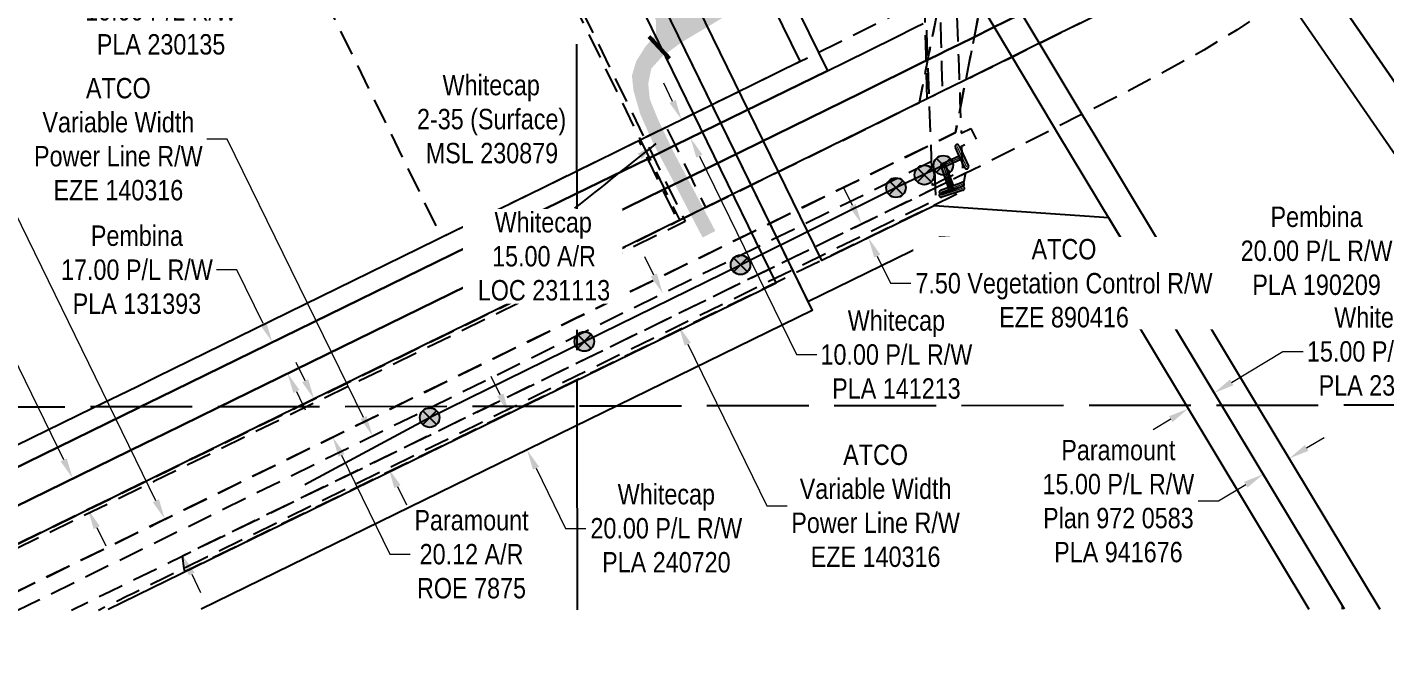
# Model space of a CAD drawing. Extents: x 502021 to 516972, y 6026865 to 6037901.
# Drawn here: x 506945 to 507611, y 6027860 to 6028166 of the extents above; entities that cross this region are included whole.
import ezdxf

# ---------------------------------------------------------------- set-up
doc = ezdxf.new("R2010")
doc.units = 0
doc.header["$LTSCALE"] = 5
doc.header["$PDSIZE"] = 0.5
for name, pattern in [('foc-ACCESSROAD', [3.75, 2.5, -1.25]), ('foc-FLOWLINE', [3.75, 2.5, -1.25]), ('foc-QUARTERLINE', [33, 25, -3, 2, -3]), ('foc-UNSURVEYED', [12.5, 10, -2.5]), ('POWERLINE5', [7.8, 2.4, -0.6, 0.6, -0.6, 0.6, -0.6, 2.4])]:
    doc.linetypes.add(name, pattern=pattern)
doc.layers.get('Defpoints').update_dxf_attribs({"color": 9})
for name, color, linetype, lineweight in [('AS-GENERAL', 48, 'Continuous', 18), ('C-AR-T', 13, 'Continuous', 9), ('C-RW-T', 13, 'Continuous', 9), ('C-WS-T', 13, 'Continuous', 9), ('F-AR-T', 190, 'Continuous', 9), ('F-EZE-T', 190, 'Continuous', 9), ('F-RW-T', 190, 'Continuous', 9)]:
    doc.layers.add(name, color=color, linetype=linetype, lineweight=lineweight)
for name, color, linetype in [('AS-POWER', 104, 'foc-POWER'), ('AS-POWER-EXISTING', 72, 'POWERLINE5'), ('AS-POWER-EXISTING-PP', 72, 'Continuous'), ('AS-ROADS', 254, 'Continuous'), ('C-AR', 13, 'foc-ACCESSROAD'), ('C-RW', 13, 'Continuous'), ('C-WS', 13, 'foc-ACCESSROAD'), ('F-AR', 190, 'foc-ACCESSROAD'), ('F-EZE', 190, 'foc-FLOWLINE'), ('F-RW', 190, 'Continuous'), ('L-SECQ', 8, 'foc-QUARTERLINE'), ('L-USEC', 7, 'foc-UNSURVEYED')]:
    doc.layers.add(name, color=color, linetype=linetype)
doc.styles.add('80CG', font='ARIALN.TTF', dxfattribs={"height": 10})
doc.styles.add('80L', font='ARIALN.TTF', dxfattribs={"height": 10})
doc.styles.add('foc-LtypeFont', font='ARIALN.TTF', dxfattribs={"height": 7.35})
doc.linetypes.add('foc-POWER', pattern='A,6,-1,["P",foc-LtypeFont,S=0.2,R=0,X=-0.625,Y=-0.75],-1.24,4', length=12.24)
doc.dimstyles.new('Compass 5 000', dxfattribs={"dimscale": 5, "dimtxt": 9, "dimasz": 2, "dimexe": 0.2, "dimexo": 0.0625, "dimgap": 0.5, "dimtad": 0, "dimtih": 1, "dimtoh": 1, "dimzin": 0, "dimdsep": 46, "dimtxsty": '80CG', "dimcen": 0.1, "dimse1": 1, "dimse2": 1, "dimclrd": 256, "dimclrt": 256, "dimaunit": 1, "dimadec": 4, "dimazin": 0, "dimtfac": 0.06, "dimtofl": 0, "dimtmove": 0, "dimatfit": 1, "dimfxl": 0.2, "dimtolj": 1, "dimtzin": 0, "dimlwd": -1, "dimarcsym": 0})

# ---------------------------------------------------------------- blocks, each defined once
blk = doc.blocks.new('*U445')
h = blk.add_hatch(color=255)
h.dxf.hatch_style = 1
edge = h.paths.add_edge_path()
edge.add_arc((-1.82, -0.84), 0.2, 114.6443, 294.6443, ccw=False)
edge.add_line((-1.91, -0.66), (-0.27, 0.1))
edge.add_line((-0.27, 0.1), (-0.1, -0.27))
edge.add_line((-0.1, -0.27), (-1.74, -1.02))
h = blk.add_hatch(color=255)
h.dxf.hatch_style = 1
edge = h.paths.add_edge_path()
edge.add_arc((0.46, -1), 0.2, -155.3557, 24.6443, ccw=False)
edge.add_line((0.28, -1.08), (-0.27, 0.1))
edge.add_line((-0.27, 0.1), (-0.64, 0.92))
edge.add_arc((-0.46, 1), 0.2, 24.6443, 204.6443, ccw=False)
edge.add_line((-0.28, 1.08), (0.64, -0.92))
at = {"color": 255, "flags": 128}
blk.add_lwpolyline([(-1.74, -1.02, -1), (-1.91, -0.66), (-0.27, 0.1), (-0.1, -0.27)], format="xyb", close=True, dxfattribs=at)
at = {"color": 72, "const_width": 0.1, "flags": 128}
for points in [[(-1.82, -0.84), (0, 0)], [(0.46, -1), (-0.46, 1)]]:
    blk.add_lwpolyline(points, dxfattribs=at)
at = {"color": 255}
blk.add_lwpolyline([(0.64, -0.92, -1), (0.28, -1.08), (-0.27, 0.1), (-0.64, 0.92, -1), (-0.28, 1.08)], format="xyb", close=True, dxfattribs=at)
blk = doc.blocks.new('*U446')
h = blk.add_hatch(color=255)
h.dxf.hatch_style = 1
edge = h.paths.add_edge_path()
edge.add_arc((-0.84, 2.25), 0.2, 20.4191, 200.4191, ccw=False)
edge.add_line((-0.65, 2.32), (0.12, 0.26))
edge.add_line((0.12, 0.26), (-0.26, 0.12))
edge.add_line((-0.26, 0.12), (-1.03, 2.18))
h = blk.add_hatch(color=255)
h.dxf.hatch_style = 1
edge = h.paths.add_edge_path()
edge.add_arc((-1.03, -0.38), 0.2, 110.4191, 290.4191, ccw=False)
edge.add_line((-1.1, -0.2), (0.12, 0.26))
edge.add_line((0.12, 0.26), (0.96, 0.57))
edge.add_arc((1.03, 0.38), 0.2, -69.5809, 110.4191, ccw=False)
edge.add_line((1.1, 0.2), (-0.96, -0.57))
at = {"color": 255, "flags": 128}
blk.add_lwpolyline([(-1.03, 2.18, -1), (-0.65, 2.32), (0.12, 0.26), (-0.26, 0.12)], format="xyb", close=True, dxfattribs=at)
at = {"color": 72, "const_width": 0.1, "flags": 128}
for points in [[(-0.84, 2.25), (0, 0)], [(-1.03, -0.38), (1.03, 0.38)]]:
    blk.add_lwpolyline(points, dxfattribs=at)
at = {"color": 255}
blk.add_lwpolyline([(-0.96, -0.57, -1), (-1.1, -0.2), (0.12, 0.26), (0.96, 0.57, -1), (1.1, 0.2)], format="xyb", close=True, dxfattribs=at)
blk = doc.blocks.new('*U447')
h = blk.add_hatch(color=255)
h.dxf.hatch_style = 1
edge = h.paths.add_edge_path()
edge.add_arc((-0.85, 2.59), 0.2, 18.0972, 198.0972, ccw=False)
edge.add_line((-0.66, 2.65), (0.13, 0.25))
edge.add_line((0.13, 0.25), (-0.25, 0.13))
edge.add_line((-0.25, 0.13), (-1.04, 2.53))
h = blk.add_hatch(color=255)
h.dxf.hatch_style = 1
edge = h.paths.add_edge_path()
edge.add_arc((-1.05, -0.34), 0.2, 108.0972, 288.0972, ccw=False)
edge.add_line((-1.11, -0.15), (0.13, 0.25))
edge.add_line((0.13, 0.25), (0.98, 0.53))
edge.add_arc((1.05, 0.34), 0.2, -71.9028, 108.0972, ccw=False)
edge.add_line((1.11, 0.15), (-0.98, -0.53))
at = {"color": 255, "flags": 128}
blk.add_lwpolyline([(-1.04, 2.53, -1), (-0.66, 2.65), (0.13, 0.25), (-0.25, 0.13)], format="xyb", close=True, dxfattribs=at)
at = {"color": 72, "const_width": 0.1, "flags": 128}
for points in [[(-0.85, 2.59), (0, 0)], [(-1.05, -0.34), (1.05, 0.34)]]:
    blk.add_lwpolyline(points, dxfattribs=at)
at = {"color": 255}
blk.add_lwpolyline([(-0.98, -0.53, -1), (-1.11, -0.15), (0.13, 0.25), (0.98, 0.53, -1), (1.11, 0.15)], format="xyb", close=True, dxfattribs=at)
blk = doc.blocks.new('*D496')
at = {"layer": 'C-RW-T', "transparency": 16777216}
for p, q in [((507535.88, 6027991.92), (507560.99, 6028007.06)), ((507560.99, 6028007.06), (507570.99, 6028007.06)), ((507506, 6027973.91), (507497.43, 6027968.74))]:
    blk.add_line(p, q, dxfattribs=at)
for points in [[(507535.02, 6027993.35), (507536.74, 6027990.49), (507527.31, 6027986.76)], [(507505.14, 6027975.33), (507506.86, 6027972.48), (507514.56, 6027979.07)]]:
    blk.add_solid(points, dxfattribs=at)
at = {"layer": 'Defpoints', "color": 0, "transparency": 16777216}
for p in [(507516.68, 6028004.39), (507503.93, 6027996.7), (507527.31, 6027986.76)]:
    blk.add_point(p, dxfattribs=at)
at = {"layer": 'C-RW-T', "transparency": 16777216, "insert": (507610.08, 6028007.06), "char_height": 10, "attachment_point": 5, "style": '80CG', "bg_fill": 3, "box_fill_scale": 1.1, "bg_fill_color": 256, "bg_fill_true_color": 13158600, "bg_fill_transparency": 0}
blk.add_mtext('\\A1;Whitecap\\P15.00 P/L R/W\\PPLA 231179', dxfattribs=at)
blk = doc.blocks.new('*D497')
at = {"layer": 'C-RW-T', "transparency": 16777216}
for p, q in [((507177, 6027985.78), (507172.61, 6027994.76)), ((507194.55, 6027949.84), (507208.95, 6027920.36)), ((507208.95, 6027920.36), (507218.95, 6027920.36))]:
    blk.add_line(p, q, dxfattribs=at)
for points in [[(507178.5, 6027986.51), (507175.5, 6027985.05), (507181.39, 6027976.79)], [(507196.05, 6027950.57), (507193.06, 6027949.11), (507190.17, 6027958.82)]]:
    blk.add_solid(points, dxfattribs=at)
at = {"layer": 'Defpoints', "color": 0, "transparency": 16777216}
for p in [(507190.17, 6027958.82), (507077.72, 6027926.17), (507086.5, 6027908.2)]:
    blk.add_point(p, dxfattribs=at)
at = {"layer": 'C-RW-T', "transparency": 16777216, "insert": (507258.49, 6027920.36), "char_height": 10, "attachment_point": 5, "style": '80CG'}
blk.add_mtext('\\A1;Whitecap\\P20.00 P/L R/W\\PPLA 240720', dxfattribs=at)
blk = doc.blocks.new('*D550')
at = {"layer": 'Defpoints', "color": 0, "transparency": 16777216}
for p in [(507144.43, 6027989.46), (507153.23, 6027971.46), (507012.4, 6027924.94)]:
    blk.add_point(p, dxfattribs=at)
at = {"layer": 'F-AR-T', "transparency": 16777216}
for p, q in [((506938.78, 6028075.61), (506928.78, 6028075.61)), ((507008.01, 6027933.93), (506938.78, 6028075.61)), ((507025.59, 6027897.96), (507029.98, 6027888.98))]:
    blk.add_line(p, q, dxfattribs=at)
for points in [[(507009.51, 6027934.66), (507006.52, 6027933.2), (507012.4, 6027924.94)], [(507027.08, 6027898.69), (507024.09, 6027897.23), (507021.2, 6027906.95)]]:
    blk.add_solid(points, dxfattribs=at)
at = {"layer": 'F-AR-T', "transparency": 16777216, "insert": (506894.47, 6028075.61), "char_height": 10, "attachment_point": 5, "style": '80CG'}
blk.add_mtext('\\A1;CRR\\P40.23 A/R\\PLOC 911108', dxfattribs=at)
blk = doc.blocks.new('*D551')
at = {"layer": 'Defpoints', "color": 0, "transparency": 16777216}
for p in [(507051.95, 6027967.29), (507094.75, 6027965.18), (507061.03, 6027948.7)]:
    blk.add_point(p, dxfattribs=at)
at = {"layer": 'F-AR-T', "transparency": 16777216}
for p, q in [((507081.27, 6027992.74), (507076.88, 6028001.73)), ((507099.14, 6027956.19), (507122.86, 6027907.64)), ((507122.86, 6027907.64), (507132.86, 6027907.64))]:
    blk.add_line(p, q, dxfattribs=at)
for points in [[(507082.77, 6027993.47), (507079.78, 6027992.01), (507085.67, 6027983.76)], [(507100.63, 6027956.92), (507097.64, 6027955.46), (507094.75, 6027965.18)]]:
    blk.add_solid(points, dxfattribs=at)
at = {"layer": 'F-AR-T', "transparency": 16777216, "insert": (507162.9, 6027907.64), "char_height": 10, "attachment_point": 5, "style": '80CG'}
blk.add_mtext('\\A1;Paramount\\P20.12 A/R\\PROE 7875', dxfattribs=at)
blk = doc.blocks.new('*D580')
at = {"layer": 'Defpoints', "color": 0, "transparency": 16777216}
for p in [(507262.45, 6028038.38), (507264.56, 6028019.62), (507270.27, 6028022.41)]:
    blk.add_point(p, dxfattribs=at)
at = {"layer": 'F-EZE-T', "transparency": 16777216}
for p, q in [((507252.34, 6028044.57), (507247.94, 6028053.55)), ((507268.96, 6028010.64), (507307.79, 6027931.39)), ((507307.79, 6027931.39), (507317.79, 6027931.39))]:
    blk.add_line(p, q, dxfattribs=at)
for points in [[(507253.84, 6028045.3), (507250.84, 6028043.83), (507256.74, 6028035.59)], [(507270.46, 6028011.37), (507267.47, 6028009.9), (507264.56, 6028019.62)]]:
    blk.add_solid(points, dxfattribs=at)
at = {"layer": 'F-EZE-T', "transparency": 16777216, "insert": (507361.17, 6027931.39), "char_height": 10, "attachment_point": 5, "style": '80CG'}
blk.add_mtext('\\A1;ATCO\\PVariable Width \\PPower Line R/W\\PEZE 140316', dxfattribs=at)
blk = doc.blocks.new('*D581')
at = {"layer": 'Defpoints', "color": 0, "transparency": 16777216}
for p in [(507148.47, 6027982.45), (507114.35, 6027965.71), (507156.27, 6027966.57)]:
    blk.add_point(p, dxfattribs=at)
at = {"layer": 'F-EZE-T', "transparency": 16777216}
for p, q in [((507042.98, 6028111.13), (507032.98, 6028111.13)), ((507109.94, 6027974.69), (507042.98, 6028111.13)), ((507126.55, 6027940.84), (507130.96, 6027931.87))]:
    blk.add_line(p, q, dxfattribs=at)
for points in [[(507111.44, 6027975.42), (507108.45, 6027973.95), (507114.35, 6027965.71)], [(507128.05, 6027941.58), (507125.06, 6027940.11), (507122.15, 6027949.82)]]:
    blk.add_solid(points, dxfattribs=at)
at = {"layer": 'F-EZE-T', "transparency": 16777216, "insert": (506989.6, 6028111.13), "char_height": 10, "attachment_point": 5, "style": '80CG'}
blk.add_mtext('\\A1;ATCO\\PVariable Width \\PPower Line R/W\\PEZE 140316', dxfattribs=at)
blk = doc.blocks.new('*D585')
at = {"layer": 'Defpoints', "color": 0, "transparency": 16777216}
for p in [(507357.59, 6028062.87), (507243.88, 6028015.75), (507247.2, 6028008.97)]:
    blk.add_point(p, dxfattribs=at)
at = {"layer": 'F-EZE-T', "transparency": 16777216}
for p, q in [((507349.88, 6028078.65), (507345.5, 6028087.63)), ((507361.97, 6028053.89), (507368.51, 6028040.51)), ((507368.51, 6028040.51), (507378.51, 6028040.51))]:
    blk.add_line(p, q, dxfattribs=at)
for points in [[(507351.38, 6028079.38), (507348.39, 6028077.91), (507354.27, 6028069.66)], [(507363.47, 6028054.62), (507360.48, 6028053.16), (507357.59, 6028062.87)]]:
    blk.add_solid(points, dxfattribs=at)
at = {"layer": 'F-EZE-T', "transparency": 16777216, "insert": (507453.61, 6028040.51), "char_height": 10, "attachment_point": 5, "style": '80CG', "bg_fill": 3, "box_fill_scale": 1.1, "bg_fill_color": 256, "bg_fill_true_color": 13158600, "bg_fill_transparency": 0}
blk.add_mtext('\\A1;ATCO\\P7.50 Vegetation Control R/W\\PEZE 890416', dxfattribs=at)
blk = doc.blocks.new('*D653')
at = {"layer": 'Defpoints', "color": 0, "transparency": 16777216}
for p in [(507657.03, 6028056), (507636.77, 6028024.48), (507656.71, 6028024.28)]:
    blk.add_point(p, dxfattribs=at)
at = {"layer": 'F-RW-T', "transparency": 16777216}
for p, q in [((507627.09, 6028056.3), (507617.09, 6028056.4)), ((507667.03, 6028055.9), (507677.03, 6028055.8))]:
    blk.add_line(p, q, dxfattribs=at)
for points in [[(507627.11, 6028057.96), (507627.07, 6028054.63), (507637.09, 6028056.2)], [(507667.05, 6028057.56), (507667.01, 6028054.23), (507657.03, 6028056)]]:
    blk.add_solid(points, dxfattribs=at)
at = {"layer": 'F-RW-T', "transparency": 16777216, "insert": (507577.55, 6028056.4), "char_height": 10, "attachment_point": 5, "style": '80CG'}
blk.add_mtext('\\A1;Pembina\\P20.00 P/L R/W\\PPLA 190209', dxfattribs=at)
blk = doc.blocks.new('*D655')
at = {"layer": 'Defpoints', "color": 0, "transparency": 16777216}
for p in [(507531.35, 6028008.96), (507518.6, 6028001.27), (507564.11, 6027954.62)]:
    blk.add_point(p, dxfattribs=at)
at = {"layer": 'F-RW-T', "transparency": 16777216}
for p, q in [((507572.68, 6027959.78), (507581.24, 6027964.94)), ((507542.79, 6027941.76), (507529.39, 6027933.68)), ((507529.39, 6027933.68), (507519.39, 6027933.68))]:
    blk.add_line(p, q, dxfattribs=at)
for points in [[(507571.82, 6027961.21), (507573.54, 6027958.35), (507564.11, 6027954.62)], [(507541.93, 6027943.19), (507543.65, 6027940.33), (507551.36, 6027946.92)]]:
    blk.add_solid(points, dxfattribs=at)
at = {"layer": 'F-RW-T', "transparency": 16777216, "insert": (507480.3, 6027933.68), "char_height": 10, "attachment_point": 5, "style": '80CG'}
blk.add_mtext('\\A1;Paramount\\P15.00 P/L R/W\\PPlan 972 0583\\PPLA 941676', dxfattribs=at)
blk = doc.blocks.new('*D656')
at = {"layer": 'Defpoints', "color": 0, "transparency": 16777216}
for p in [(507065.1, 6028011.76), (507037.7, 6027998.36), (507045.17, 6027983.08)]:
    blk.add_point(p, dxfattribs=at)
at = {"layer": 'F-RW-T', "transparency": 16777216}
for p, q in [((507047.81, 6028047.12), (507037.81, 6028047.12)), ((507060.71, 6028020.74), (507047.81, 6028047.12)), ((507076.96, 6027987.5), (507081.35, 6027978.51))]:
    blk.add_line(p, q, dxfattribs=at)
for points in [[(507062.2, 6028021.47), (507059.21, 6028020.01), (507065.1, 6028011.76)], [(507078.46, 6027988.23), (507075.46, 6027986.76), (507072.57, 6027996.48)]]:
    blk.add_solid(points, dxfattribs=at)
at = {"layer": 'F-RW-T', "transparency": 16777216, "insert": (506998.72, 6028047.12), "char_height": 10, "attachment_point": 5, "style": '80CG'}
blk.add_mtext('\\A1;Pembina\\P17.00 P/L R/W \\PPLA 131393', dxfattribs=at)
blk = doc.blocks.new('*D657')
at = {"layer": 'Defpoints', "color": 0, "transparency": 16777216}
for p in [(506992.88, 6027957.52), (506967.18, 6027944.95), (507000.33, 6027942.27)]:
    blk.add_point(p, dxfattribs=at)
at = {"layer": 'F-RW-T', "transparency": 16777216}
for p, q in [((506931.25, 6028018.43), (506921.25, 6028018.43)), ((506962.79, 6027953.94), (506931.25, 6028018.43)), ((506979.03, 6027920.72), (506983.42, 6027911.74))]:
    blk.add_line(p, q, dxfattribs=at)
for points in [[(506964.28, 6027954.67), (506961.29, 6027953.2), (506967.18, 6027944.95)], [(506980.52, 6027921.45), (506977.53, 6027919.99), (506974.63, 6027929.7)]]:
    blk.add_solid(points, dxfattribs=at)
at = {"layer": 'F-RW-T', "transparency": 16777216, "insert": (506882.17, 6028018.43), "char_height": 10, "attachment_point": 5, "style": '80CG'}
blk.add_mtext('\\A1;R360\\P17.00 P/L R/W\\PPlan 142 4061 \\PPLA 080284', dxfattribs=at)
blk = doc.blocks.new('*D678')
at = {"layer": 'Defpoints', "color": 0, "transparency": 16777216}
for p in [(507078.09, 6028183.32), (507091.2, 6028179.3), (507082.22, 6028174.9)]:
    blk.add_point(p, dxfattribs=at)
at = {"layer": 'F-RW-T', "transparency": 16777216}
for p, q in [((507096.05, 6028192.12), (507105.03, 6028196.52)), ((507069.11, 6028178.92), (507059.64, 6028174.29)), ((507059.64, 6028174.29), (507049.64, 6028174.29))]:
    blk.add_line(p, q, dxfattribs=at)
for points in [[(507095.32, 6028193.62), (507096.78, 6028190.63), (507087.07, 6028187.72)], [(507068.38, 6028180.42), (507069.84, 6028177.43), (507078.09, 6028183.32)]]:
    blk.add_solid(points, dxfattribs=at)
at = {"layer": 'F-RW-T', "transparency": 16777216, "insert": (507010.56, 6028174.29), "char_height": 10, "attachment_point": 5, "style": '80CG'}
blk.add_mtext('\\A1;Murphy\\P10.00 P/L R/W \\PPLA 230135', dxfattribs=at)
blk = doc.blocks.new('POWERPOLE')
h = blk.add_hatch(color=255)
edge = h.paths.add_edge_path()
edge.add_arc((0, 0), 0.96, 0, 360)
at = {"linetype": 'Continuous'}
for p, q in [((0.68, -0.68), (-0.68, 0.68)), ((-0.68, -0.68), (0.68, 0.68))]:
    blk.add_line(p, q, dxfattribs=at)
blk.add_circle((0, 0), 0.96, dxfattribs=at)
blk = doc.blocks.new('*D619')
at = {"layer": 'C-RW-T', "transparency": 16777216}
for p, q in [((507261.59, 6028129.69), (507257.2, 6028138.68)), ((507274.7, 6028102.88), (507322.29, 6028005.54)), ((507322.29, 6028005.54), (507332.29, 6028005.54))]:
    blk.add_line(p, q, dxfattribs=at)
for points in [[(507263.09, 6028130.42), (507260.09, 6028128.96), (507265.98, 6028120.71)], [(507276.2, 6028103.61), (507273.2, 6028102.14), (507270.31, 6028111.86)]]:
    blk.add_solid(points, dxfattribs=at)
at = {"layer": 'Defpoints', "color": 0, "transparency": 16777216}
for p in [(507270.31, 6028111.86), (507183.11, 6028080.19), (507187.43, 6028071.34)]:
    blk.add_point(p, dxfattribs=at)
at = {"layer": 'C-RW-T', "transparency": 16777216, "insert": (507371.38, 6028005.54), "char_height": 10, "attachment_point": 5, "style": '80CG', "bg_fill": 3, "box_fill_scale": 1.1, "bg_fill_color": 256, "bg_fill_true_color": 13158600, "bg_fill_transparency": 0}
blk.add_mtext('\\A1;Whitecap\\P10.00 P/L R/W\\PPLA 141213', dxfattribs=at)

msp = doc.modelspace()

# ---------------------------------------------------------------- hatches: boundary and pattern name
at = {"layer": 'AS-ROADS'}
h = msp.add_hatch(color=256, dxfattribs=at)
h.dxf.hatch_style = 1
h.paths.add_polyline_path([(507376.719, 6028295.162), (507374.952, 6028268.152), (507373.201, 6028247.936), (507370.585, 6028234.562), (507366.194, 6028223.928), (507360.551, 6028216.882), (507347.039, 6028207.072), (507326.047, 6028194.318), (507312.445, 6028186.397), (507266.142, 6028158.777), (507256.686, 6028151.97), (507251.12, 6028145.829), (507249.602, 6028138.431), (507250.352, 6028130.91), (507254.572, 6028120.51), (507261.802, 6028105.359), (507282.524, 6028066.192), (507276.299, 6028062.938), (507270.619, 6028073.803), (507260.487, 6028093.292), (507252.376, 6028108.462), (507245.793, 6028123.173), (507242.38, 6028134.917), (507241.603, 6028142.344), (507243.717, 6028149.414), (507248.194, 6028156.519), (507253.373, 6028162.655), (507253.429, 6028169.015), (507249.564, 6028182), (507241.796, 6028201.376), (507236.116, 6028216.036), (507234.833, 6028225.403), (507233.88, 6028233.949), (507234.56, 6028237.735), (507237.838, 6028240.38), (507242.85, 6028244.11), (507271.64, 6028264.77), (507308.296, 6028296.756), (507323.333, 6028309.579), (507336.911, 6028315.561), (507352.798, 6028316.092), (507368.275, 6028310.876), (507374.809, 6028303.326)])

# ---------------------------------------------------------------- linework, layer by layer
at = {"layer": 'AS-GENERAL', "const_width": 2, "flags": 128}
msp.add_lwpolyline([(507249.985, 6028161.492), (507260.06, 6028150.708)], dxfattribs=at)
at = {"layer": 'AS-POWER', "flags": 128}
msp.add_lwpolyline([(507081.06, 6027941.857), (507142.36, 6027974.658), (507218.246, 6028011.97), (507294.884, 6028049.561), (507371.162, 6028087.419), (507394.372, 6028098.37)], dxfattribs=at)
at = {"layer": 'C-AR', "flags": 128}
msp.add_lwpolyline([(506872.944, 6027879.984), (507006.084, 6027945.081), (507265.033, 6028071.694), (507178.741, 6028248.142), (507356.615, 6028335.371), (507382.448, 6028323.497), (507389.324, 6028330.388), (507388.625, 6028384.957), (507388.286, 6028411.44), (507388.201, 6028417.873), (507387.672, 6028437.996), (507384.307, 6028567.348), (507383.499, 6028597.341), (507382.106, 6028627.862), (507379.664, 6028681.356), (507318.229, 6029245.074), (507166.623, 6029228.54), (507149.013, 6029390.017), (507235.36, 6029399.434), (507235.577, 6029397.447), (507151.217, 6029388.246), (507168.394, 6029230.744), (507319.999, 6029247.278), (507381.658, 6028681.51), (507384.103, 6028627.953), (507385.497, 6028597.414), (507386.305, 6028567.4), (507389.67, 6028438.05), (507390.199, 6028417.901), (507390.285, 6028411.466), (507390.624, 6028384.983), (507391.334, 6028329.571), (507382.879, 6028321.099), (507356.642, 6028333.159), (507181.414, 6028247.227), (507267.707, 6028070.777), (507006.962, 6027943.285), (506877.505, 6027879.988)], dxfattribs=at)
msp.add_lwpolyline([(507277.75, 6028077.691), (507264.291, 6028071.11), (507256.826, 6028086.351), (507249.347, 6028101.621), (507244.989, 6028110.52), (507258.444, 6028117.113), (507262.807, 6028108.201), (507270.285, 6028092.932), (507277.75, 6028077.691)], close=True, dxfattribs=at)
at = {"layer": 'C-RW'}
msp.add_lwpolyline([(506773.234, 6027879.878), (506977.012, 6027979.439), (506998.826, 6027989.994), (507008.268, 6027994.643), (507137.275, 6028057.739), (507146.224, 6028062.121), (507213.698, 6028095.19), (507244.983, 6028110.517), (507258.437, 6028117.109), (507324.199, 6028149.352), (507273.239, 6028253.183), (507282.211, 6028257.587), (507305.24, 6028210.666), (507333.206, 6028153.684), (507337.586, 6028144.763), (507262.801, 6028108.197), (507249.34, 6028101.617), (507213.716, 6028084.2), (507009.727, 6027984.458), (507000.256, 6027980.016), (506999.526, 6027979.464), (506795.89, 6027879.902)], dxfattribs=at)
at = {"layer": 'C-RW', "flags": 128}
for points in [[(507590.304, 6027880.742), (507590.319, 6027882.388), (507475.636, 6028072.634), (507389.84, 6028078.58), (507334.813, 6028051.717), (507267.144, 6028190.239), (507253.666, 6028183.655), (507327.919, 6028031.655), (507392.78, 6028063.34), (507467, 6028058.196), (507573.813, 6027880.725)], [(506984.576, 6027880.683), (507312.351, 6028040.741), (507244.681, 6028179.266), (507253.666, 6028183.655), (507330.117, 6028027.166), (507030.256, 6027880.731)]]:
    msp.add_lwpolyline(points, dxfattribs=at)
at = {"layer": 'C-WS', "flags": 128}
msp.add_lwpolyline([(507148.147, 6028063.064), (507342.596, 6028158.384), (507385.201, 6028179.489), (507380.843, 6028347.242), (507080.894, 6028200.333)], close=True, dxfattribs=at)
at = {"layer": 'F-AR', "flags": 128}
for points in [[(506873.393, 6027879.984), (507005.345, 6027944.501), (507014.792, 6027949.12), (507077.049, 6027979.558), (507213.785, 6028046.418), (507264.294, 6028071.114), (507277.754, 6028077.695), (507361.293, 6028118.542), (507382.659, 6028129.097), (507385.237, 6028141.97), (507386.665, 6028149.095), (507386.867, 6028150.106), (507387.343, 6028152.48), (507388.244, 6028156.981), (507388.845, 6028159.977), (507391.084, 6028171.156), (507391.879, 6028175.125), (507390.058, 6028245.12), (507390.014, 6028246.808), (507389.292, 6028274.728), (507389.268, 6028276.397), (507389.044, 6028293.946), (507388.585, 6028329.807), (507387.887, 6028384.377), (507387.547, 6028410.86), (507387.462, 6028417.293), (507387.453, 6028417.938), (507386.933, 6028437.416), (507384.48, 6028531.699), (507383.959, 6028551.738), (507383.568, 6028566.767), (507382.824, 6028595.361), (507382.76, 6028596.761), (507382.072, 6028611.846), (507381.367, 6028627.282), (507380.672, 6028642.502), (507380.217, 6028652.482), (507378.925, 6028680.775), (507367.672, 6028784.041), (507359.337, 6028860.523), (507356.437, 6028887.129), (507316.938, 6029243.915), (507314.771, 6029263.796), (507301.515, 6029391.101), (507299.894, 6029405.972), (507297.946, 6029423.846), (507296.642, 6029435.806), (507294.609, 6029454.467), (507286.104, 6029532.518), (507302.436, 6029600.038), (507311.087, 6029635.804), (507324.02, 6029689.273), (507325.521, 6029695.48), (507328.785, 6029708.972), (507333.141, 6029726.984), (507336.717, 6029741.767), (507349.81, 6029795.897), (507353.32, 6029810.409), (507368.255, 6029872.156), (507382.217, 6029897.97), (507390.41, 6029913.118), (507408.244, 6029903.79), (507387.201, 6029864.883), (507356.047, 6029735.969), (507355.517, 6029733.753), (507351.911, 6029718.98), (507347.554, 6029700.968), (507331.837, 6029635.991), (507325.662, 6029610.464), (507323.146, 6029600.061), (507306.491, 6029531.204), (507317.95, 6029426.051), (507319.901, 6029408.153), (507321.524, 6029393.253), (507373.223, 6028918.859), (507376.123, 6028892.252), (507387.914, 6028784.061), (507395.691, 6028712.704), (507398.435, 6028687.527), (507399.001, 6028682.326), (507399.037, 6028681.534), (507400.325, 6028653.297), (507400.781, 6028643.312), (507401.476, 6028628.095), (507402.161, 6028613.073), (507402.25, 6028611.109), (507402.938, 6028596.038), (507403.639, 6028566.032), (507403.978, 6028551.004), (507404.396, 6028530.971), (507406.483, 6028437.924), (507412.232, 6028181.604), (507412.355, 6028176.115), (507409.485, 6028161.28), (507406.63, 6028146.525), (507405.435, 6028140.35), (507404.542, 6028135.64), (507403.189, 6028128.712), (507400.412, 6028114.394), (507388.931, 6028108.768), (507213.821, 6028023.228), (507124.555, 6027979.611), (507017.886, 6027927.487), (507008.438, 6027922.871), (506920.759, 6027880.034)], [(506920.761, 6027880.034), (507008.464, 6027922.883), (507017.962, 6027927.524), (507124.555, 6027979.611), (507213.821, 6028023.228), (507388.931, 6028108.77), (507400.412, 6028114.394), (507403.188, 6028128.712), (507404.533, 6028135.645), (507405.435, 6028140.35), (507411.097, 6028143.147), (507427.29, 6028151.146), (507440.672, 6028157.756), (507445.366, 6028160.075), (507461.512, 6028168.051), (507470.546, 6028172.513), (507486.285, 6028180.659), (507501.711, 6028189.384), (507516.802, 6028198.674), (507531.539, 6028208.519), (507538.91, 6028213.849), (507545.9, 6028218.904), (507554.857, 6028225.902), (507559.865, 6028229.814), (507566.481, 6028235.391), (507573.416, 6028241.236), (507586.533, 6028253.152), (507599.2, 6028265.548), (507611.397, 6028278.405), (507623.109, 6028291.705), (507634.319, 6028305.432), (507655.173, 6028334.085), (507814.456, 6028571.52), (507824.774, 6028586.906), (507836.188, 6028603.915), (507842.152, 6028612.584), (507855.581, 6028632.098), (507865.748, 6028646.873), (507876.468, 6028662.452), (507883.543, 6028672.732), (507960.573, 6028784.677), (508007.656, 6028853.102), (508013.605, 6028861.59), (508021.449, 6028872.779), (508030.906, 6028885.282)], [(508082.463, 6028885.337), (508081.949, 6028884.752), (508067.699, 6028867.277), (508043.81, 6028834.504), (508041.138, 6028830.839), (508013.726, 6028790.999), (508009.414, 6028784.733), (507933.661, 6028674.638), (507926.588, 6028664.359), (507915.865, 6028648.774), (507905.666, 6028633.953), (507892.237, 6028614.439), (507874.569, 6028588.762), (507869.447, 6028581.318), (507864.102, 6028573.352), (507799.98, 6028477.764), (507716.516, 6028353.349), (507688.539, 6028311.647), (507683.252, 6028304.082), (507679.634, 6028298.893), (507677.526, 6028295.896), (507668.758, 6028284.314), (507665.927, 6028280.585), (507662.418, 6028276.289), (507661.224, 6028274.826), (507658.822, 6028271.881), (507657.273, 6028269.983), (507655.259, 6028267.529), (507653.773, 6028265.703), (507645.658, 6028256.482), (507641.076, 6028251.277), (507627.851, 6028237.337), (507614.118, 6028223.898), (507599.896, 6028210.977), (507589.417, 6028202.145), (507585.204, 6028198.594), (507577.722, 6028192.749), (507570.062, 6028186.764), (507561.74, 6028180.746), (507554.491, 6028175.505), (507538.514, 6028164.831), (507522.151, 6028154.758), (507488.361, 6028136.467), (507478.593, 6028131.512), (507462.528, 6028123.363), (507461.575, 6028122.879), (507448.241, 6028116.115), (507409.238, 6028096.33), (507404.474, 6028093.997), (507395.511, 6028089.606), (507389.722, 6028086.765), (507386.702, 6028085.293), (507213.856, 6028000.869), (507170.543, 6027979.663), (507020.88, 6027906.573), (507011.42, 6027901.957), (506995.25, 6027894.049), (506992.417, 6027892.663), (506985.35, 6027889.218), (506966.653, 6027880.083)]]:
    msp.add_lwpolyline(points, dxfattribs=at)
msp.add_lwpolyline([(507385.536, 6028130.518), (507382.659, 6028129.097), (507385.237, 6028141.97), (507386.665, 6028149.095), (507386.867, 6028150.106), (507387.343, 6028152.48), (507388.244, 6028156.981), (507388.845, 6028159.977), (507391.084, 6028171.156), (507391.879, 6028175.125), (507390.945, 6028247.397), (507390.945, 6028247.397), (507390.199, 6028276.987), (507390.199, 6028276.987), (507389.043, 6028293.946), (507388.584, 6028329.807), (507387.883, 6028384.377), (507387.545, 6028410.86), (507387.454, 6028417.293), (507387.441, 6028417.938), (507386.933, 6028437.416), (507394.416, 6028437.61), (507406.483, 6028437.924), (507412.466, 6028181.85), (507412.589, 6028176.36), (507409.485, 6028161.28), (507406.63, 6028146.525), (507405.435, 6028140.35), (507402.823, 6028139.058), (507401.074, 6028138.195), (507392.945, 6028134.179), (507388.094, 6028131.781), (507385.536, 6028130.518)], close=True, dxfattribs=at)
at = {"layer": 'F-EZE', "flags": 128}
for points in [[(507309.522, 6029601.816), (507293.07, 6029533.798), (507304.768, 6029426.437), (507306.718, 6029408.562), (507308.34, 6029393.672), (507362.059, 6028900.723), (507364.959, 6028874.117), (507374.583, 6028785.817), (507385.355, 6028686.97), (507397.8, 6028689.296), (507406.583, 6028690.937), (507407.685, 6028685.038), (507398.403, 6028683.304), (507385.858, 6028680.959), (507387.067, 6028654.558), (507387.524, 6028644.573), (507388.22, 6028629.361), (507388.951, 6028613.341), (507389.64, 6028598.271), (507389.672, 6028597.398), (507390.498, 6028568.263), (507390.912, 6028553.229), (507391.342, 6028533.194), (507393.782, 6028439.38), (507394.249, 6028421.416), (507395.59, 6028349.023), (507398.003, 6028256.279), (507400.839, 6028178.058), (507401.514, 6028159.424), (507401.803, 6028151.466), (507402.189, 6028140.827), (507402.268, 6028138.622), (507402.56, 6028130.477), (507403.156, 6028114.128), (507407.94, 6028116.478), (507410.586, 6028111.093), (507403.397, 6028107.561), (507403.841, 6028095.76), (507394.865, 6028091.362), (507389.089, 6028088.535), (507388.594, 6028102.367), (507388.385, 6028108.048), (507388.3, 6028110.518), (507387.459, 6028133.551), (507386.854, 6028150.241), (507386.785, 6028152.147), (507386.708, 6028154.249), (507386.386, 6028163.126), (507386.108, 6028170.78), (507383.118, 6028253.655), (507383.022, 6028255.813), (507382.58, 6028272.608), (507381.822, 6028301.948), (507381.231, 6028324.651), (507380.606, 6028348.639), (507379.308, 6028419.054), (507379.265, 6028421.082), (507378.794, 6028439.177), (507376.334, 6028533.742), (507375.813, 6028553.78), (507375.423, 6028568.811), (507374.693, 6028596.862), (507374.602, 6028598.848), (507373.915, 6028613.89), (507373.237, 6028628.752), (507372.542, 6028643.968), (507372.087, 6028653.955), (507370.808, 6028681.968), (507359.492, 6028785.802), (507352.445, 6028850.462), (507349.545, 6028877.068), (507330.52, 6029042.445), (507308.847, 6029244.861), (507306.68, 6029264.743), (507293.496, 6029389.33), (507293.209, 6029392.044), (507291.917, 6029404.247), (507291.636, 6029406.907), (507290.027, 6029422.114), (507289.745, 6029424.781), (507288.498, 6029436.56), (507288.101, 6029440.871), (507286.06, 6029459.61), (507278.213, 6029531.623), (507271.886, 6029531.926), (507272.173, 6029537.92), (507278.557, 6029537.615), (507294.082, 6029601.799), (507302.718, 6029637.503), (507316.389, 6029694.025), (507321.154, 6029713.724), (507324.834, 6029728.939), (507325.511, 6029731.737), (507329.087, 6029746.52), (507332.062, 6029758.823), (507341.909, 6029799.528), (507345.425, 6029814.063), (507372.052, 6029924.156), (507385.755, 6029916.989), (507384.048, 6029909.932), (507381.583, 6029899.739), (507359.935, 6029810.314), (507358.835, 6029805.934), (507357.41, 6029800.127), (507343.08, 6029740.553), (507339.503, 6029725.77), (507335.147, 6029707.757), (507324.939, 6029665.557), (507318.187, 6029637.643), (507309.522, 6029601.816)], [(507386.47, 6028130.976), (507386.47, 6028130.976), (507386.125, 6028144.246), (507385.936, 6028151.485), (507385.907, 6028152.616), (507385.574, 6028165.399), (507385.449, 6028170.211), (507385.167, 6028181.049), (507384.906, 6028191.087), (507383.279, 6028253.62), (507383.231, 6028255.48), (507382.843, 6028270.395), (507382.795, 6028272.214), (507381.975, 6028303.751), (507381.452, 6028323.818), (507380.863, 6028346.446), (507380.819, 6028348.476), (507380.882, 6028417.743), (507388.389, 6028417.751), (507388.431, 6028413.137), (507388.77, 6028386.654), (507389.47, 6028332.084), (507389.93, 6028296.223), (507390.154, 6028278.675), (507390.179, 6028277.006), (507390.902, 6028249.085), (507390.945, 6028247.397), (507392.766, 6028177.403), (507392.858, 6028173.872), (507393.229, 6028159.609), (507393.345, 6028155.145), (507393.561, 6028146.826), (507393.879, 6028134.637), (507386.47, 6028130.976)], [(507024.446, 6027900.242), (507022.233, 6027899.15), (507021.96, 6027900.762), (507021.124, 6027906.929), (507030.579, 6027911.582), (507180.242, 6027984.666), (507223.556, 6028005.819), (507396.407, 6028090.264), (507399.426, 6028091.737), (507405.242, 6028094.61), (507403.528, 6028085.375), (507399.733, 6028083.501), (507223.569, 6027997.477), (507197.377, 6027984.686), (507031.636, 6027903.754), (507024.446, 6027900.242)]]:
    msp.add_lwpolyline(points, close=True, dxfattribs=at)
msp.add_lwpolyline([(506939.793, 6027880.054), (506950.637, 6027885.376), (507010.404, 6027914.704), (507019.848, 6027919.338), (507143.469, 6027979.999), (507214.58, 6028014.897), (507389.975, 6028100.967), (507390.47, 6028087.127), (507390.674, 6028081.411), (507214.611, 6027995.152), (507183.778, 6027980.044), (507033.398, 6027906.371), (507022.469, 6027901.012), (507012.996, 6027896.37), (506996.84, 6027888.446), (506994.011, 6027887.059), (506988.844, 6027884.526), (506986.947, 6027883.596), (506979.804, 6027880.097)], dxfattribs=at)
at = {"layer": 'F-RW'}
for points in [[(506487.53, 6029952.838), (506911.672, 6029270.751), (507324.421, 6028611.632), (507324.421, 6028611.632), (507324.421, 6028611.632), (507324.421, 6028611.632), (507343.74, 6028610.938), (507324.421, 6028611.632), (507411.683, 6028608.426), (507411.683, 6028608.426), (507411.683, 6028608.426), (507411.683, 6028608.426), (507411.683, 6028608.426), (507412.164, 6028593.424), (507412.891, 6028563.386), (507413.229, 6028548.36), (507413.603, 6028528.326), (507420.659, 6028209.097), (507421.088, 6028192.246), (507462.313, 6028123.46), (507467.006, 6028115.86), (507467.7, 6028114.55), (507548.432, 6027980.629), (507608.527, 6027880.762)], [(507591.222, 6027880.743), (507531.056, 6027980.611), (507450.142, 6028114.753), (507448.98, 6028116.696), (507412.309, 6028178.008), (507406.506, 6028436.737), (507404.445, 6028528.655), (507404.023, 6028548.689), (507403.688, 6028563.716), (507402.988, 6028593.73), (507389.553, 6028594.22), (507382.039, 6028594.479), (507374.515, 6028594.797), (507364.485, 6028595.17), (507344.437, 6028595.898), (507315.931, 6028596.942), (506898.943, 6029262.819), (506474.799, 6029944.921)], [(507655.274, 6027880.811), (507656.276, 6027980.743), (507657.263, 6028079.078), (507578.463, 6028193.329), (507555.598, 6028226.482), (507545.956, 6028240.46), (507536.288, 6028254.478), (507510.026, 6028292.554), (507617.596, 6028365.867), (507753.728, 6028568.867), (507764.052, 6028584.263), (507781.258, 6028609.923), (507794.302, 6028629.376), (507800.407, 6028638.481), (507804.144, 6028644.023), (507814.644, 6028659.599), (507821.571, 6028669.874), (507848.537, 6028709.875), (507870.917, 6028710.779), (507921.449, 6028784.218), (507980.981, 6028870.746), (507991.542, 6028885.241)], [(507451.287, 6028546.943), (507456.621, 6028369.989), (507510.334, 6028292.107), (507536.288, 6028254.478), (507545.956, 6028240.46), (507555.598, 6028226.481), (507578.462, 6028193.328), (507657.263, 6028079.078)], [(507637.26, 6028072.908), (507562.481, 6028181.326), (507539.65, 6028214.429), (507530.019, 6028228.393), (507520.376, 6028242.374), (507435.199, 6028365.873), (507432.877, 6028471.27), (507431.669, 6028527.655), (507417.256, 6028528.185), (507409.719, 6028528.462), (507396.355, 6028528.953), (507388.742, 6028529.232), (507380.237, 6028529.545), (507368.018, 6028529.994), (507344.537, 6028530.856)], [(506834.674, 6027879.943), (507002.809, 6027962.151), (507012.257, 6027966.77), (507038.313, 6027979.507), (507213.746, 6028065.288), (507256.819, 6028086.347), (507270.279, 6028092.929), (507353.797, 6028133.765), (507385.039, 6028149.199), (507385.925, 6028149.638), (507386.857, 6028150.097), (507387.409, 6028150.37), (507392.448, 6028152.86), (507395.948, 6028154.589), (507402.139, 6028157.647), (507409.475, 6028161.272), (507418.54, 6028165.749), (507431.909, 6028172.353)], [(507431.909, 6028172.353), (507418.54, 6028165.749), (507409.475, 6028161.272), (507402.139, 6028157.647), (507395.948, 6028154.589), (507392.448, 6028152.86), (507387.409, 6028150.37), (507386.857, 6028150.097), (507385.925, 6028149.638), (507385.039, 6028149.199), (507353.797, 6028133.765), (507270.279, 6028092.929), (507256.819, 6028086.347), (507213.746, 6028065.288), (507038.313, 6027979.507), (507012.257, 6027966.77), (507002.809, 6027962.151), (506834.674, 6027879.943)], [(506795.89, 6027879.902), (506999.526, 6027979.464), (507000.256, 6027980.016), (507009.727, 6027984.458), (507213.716, 6028084.2), (507249.34, 6028101.617), (507262.801, 6028108.197), (507337.586, 6028144.763), (507346.29, 6028149.022), (507370.758, 6028161.11), (507380.779, 6028166.061), (507384.552, 6028167.925)], [(507461.502, 6028168.042), (507445.356, 6028160.067), (507440.662, 6028157.748), (507427.28, 6028151.138), (507411.087, 6028143.138), (507405.425, 6028140.342), (507402.813, 6028139.05), (507401.064, 6028138.187), (507392.935, 6028134.171), (507388.084, 6028131.773), (507385.526, 6028130.51), (507382.649, 6028129.089), (507361.283, 6028118.534), (507277.744, 6028077.687), (507264.284, 6028071.106), (507213.775, 6028046.41), (507077.039, 6027979.55), (507014.782, 6027949.111), (507005.335, 6027944.493), (506873.399, 6027879.984)]]:
    msp.add_lwpolyline(points, dxfattribs=at)
at = {"layer": 'L-SECQ'}
msp.add_line((507214.35, 6028157.713), (507214.628, 6027980.292), dxfattribs=at)
at = {"layer": 'L-SECQ', "flags": 128}
msp.add_lwpolyline([(507214.628, 6027980.292), (507214.788, 6027880.345)], dxfattribs=at)
at = {"layer": 'L-USEC'}
msp.add_line((506413.36, 6027979.443), (507214.628, 6027980.292), dxfattribs=at)
at = {"layer": 'L-USEC', "flags": 128}
msp.add_lwpolyline([(508015.896, 6027981.14), (507615.263, 6027980.716), (507214.628, 6027980.292)], dxfattribs=at)

# ---------------------------------------------------------------- block references
at = {"layer": 'AS-POWER-EXISTING', "xscale": 4.99999999999994, "yscale": 4.99999999999994, "zscale": 4.99999999999994}
for name, p in [('*U445', (507403.497, 6028102.556)), ('*U447', (507398.607, 6028085.41)), ('*U446', (507398.561, 6028087.117))]:
    msp.add_blockref(name, p, dxfattribs=at)
at = {"layer": 'AS-POWER-EXISTING-PP', "xscale": 4.99999999999994, "yscale": 4.99999999999994, "zscale": 4.99999999999994}
msp.add_blockref('POWERPOLE', (507142.36, 6027974.658), dxfattribs=at)

# ---------------------------------------------------------------- dimensions: what is measured, and where the dimension line sits
at = {"layer": 'C-RW-T'}
dim = msp.add_linear_dim(base=(507190.167, 6027958.822), p1=(507077.721, 6027926.167), p2=(507086.496, 6027908.196), angle=296.027998, text='Whitecap\\P20.00 P/L R/W\\PPLA 240720', dimstyle='Compass 5 000', override={"dimtfill": 0}, dxfattribs=at)
dim.commit()
dim.dimension.update_dxf_attribs({"geometry": '*D497', "text_midpoint": (507258.491, 6027920.355), "dimtype": 161})
at = {"layer": 'F-AR-T', "color": 6}
dim = msp.add_linear_dim(base=(507012.404, 6027924.944), p1=(507153.226, 6027971.459), p2=(507144.433, 6027989.455), angle=116.040926, text='CRR\\P40.23 A/R\\PLOC 911108', dimstyle='Compass 5 000', dxfattribs=at)
dim.commit()
dim.dimension.update_dxf_attribs({"geometry": '*D550', "text_midpoint": (506894.47, 6028075.612), "dimtype": 161})
at = {"layer": 'F-RW-T'}
for base, p1, p2, angle, text, picture, middle in [((507078.089, 6028183.324), (507091.198, 6028179.301), (507082.217, 6028174.9), 206.104561, 'Murphy\\P10.00 P/L R/W \\PPLA 230135', '*D678', (507010.557, 6028174.285)), ((506967.179, 6027944.952), (507000.333, 6027942.269), (506992.877, 6027957.517), 116.055878, 'R360\\P17.00 P/L R/W\\PPlan 142 4061 \\PPLA 080284', '*D657', (506882.166, 6028018.431)), ((507065.099, 6028011.755), (507045.167, 6027983.08), (507037.697, 6027998.357), 116.056673, 'Pembina\\P17.00 P/L R/W \\PPLA 131393', '*D656', (506998.723, 6028047.117))]:
    dim = msp.add_linear_dim(base=base, p1=p1, p2=p2, angle=angle, text=text, dimstyle='Compass 5 000', dxfattribs=at)
    dim.commit()
    dim.dimension.update_dxf_attribs({"geometry": picture, "text_midpoint": middle, "dimtype": 161})

# ---------------------------------------------------------------- leaders
at = {"layer": 'C-AR-T', "path_type": 1}
msp.add_leader([(507253.297, 6028108.99), (507213.506, 6028077.336)], dimstyle='Compass 5 000', override={"dimasz": 2}, dxfattribs=at)

# ---------------------------------------------------------------- next in the draw order: texts
at = {"layer": 'C-AR-T', "insert": (507160.166, 6028075.455), "char_height": 10, "attachment_point": 1, "style": '80L', "bg_fill": 3, "box_fill_scale": 1.15, "bg_fill_color": 256, "bg_fill_true_color": 256, "bg_fill_transparency": 0}
msp.add_mtext_dynamic_manual_height_columns('\\pi14.04;Whitecap\\P\\pi12.822;15.00 A/R\\P\\pi5.8031;LOC 231113', width=75.20783, gutter_width=50.026, heights=[0], dxfattribs=at)

# ---------------------------------------------------------------- next in the draw order: dimensions: what is measured, and where the dimension line sits
at = {"layer": 'C-RW-T', "color": 4}
dim = msp.add_linear_dim(base=(507527.315, 6027986.759), p1=(507503.931, 6027996.705), p2=(507516.685, 6028004.393), angle=31.082257, text='Whitecap\\P15.00 P/L R/W\\PPLA 231179', dimstyle='Compass 5 000', override={"dimtfill": 1}, dxfattribs=at)
dim.commit()
dim.dimension.update_dxf_attribs({"geometry": '*D496', "text_midpoint": (507610.081, 6028007.061), "dimtype": 161})

# ---------------------------------------------------------------- next in the draw order: dimensions: what is measured, and where the dimension line sits
at = {"layer": 'C-RW-T'}
dim = msp.add_linear_dim(base=(507270.307, 6028111.86), p1=(507183.107, 6028080.187), p2=(507187.434, 6028071.339), angle=296.056673, text='Whitecap\\P10.00 P/L R/W\\PPLA 141213', dimstyle='Compass 5 000', override={"dimtfill": 1}, dxfattribs=at)
dim.commit()
dim.dimension.update_dxf_attribs({"geometry": '*D619', "text_midpoint": (507371.38, 6028005.537), "dimtype": 161})
at = {"layer": 'F-EZE-T', "color": 6}
dim = msp.add_linear_dim(base=(507114.349, 6027965.709), p1=(507156.266, 6027966.566), p2=(507148.469, 6027982.453), angle=116.139377, text='ATCO\\PVariable Width \\PPower Line R/W\\PEZE 140316', dimstyle='Compass 5 000', dxfattribs=at)
dim.commit()
dim.dimension.update_dxf_attribs({"geometry": '*D581', "text_midpoint": (506989.597, 6028111.132), "dimtype": 161})
at = {"layer": 'F-RW-T'}
dim = msp.add_linear_dim(base=(507657.029, 6028055.996), p1=(507636.771, 6028024.484), p2=(507656.711, 6028024.284), angle=359.425022, text='Pembina\\P20.00 P/L R/W\\PPLA 190209', dimstyle='Compass 5 000', dxfattribs=at)
dim.commit()
dim.dimension.update_dxf_attribs({"geometry": '*D653', "text_midpoint": (507577.551, 6028056.397), "dimtype": 161})

# ---------------------------------------------------------------- next in the draw order: block references
at = {"layer": 'AS-POWER-EXISTING-PP', "xscale": 4.99999999999994, "yscale": 4.99999999999994, "zscale": 4.99999999999994}
msp.add_blockref('POWERPOLE', (507218.246, 6028011.97), dxfattribs=at)

# ---------------------------------------------------------------- next in the draw order: texts
at = {"layer": 'C-WS-T', "insert": (507134.644, 6028142.707), "char_height": 10, "attachment_point": 1, "style": '80L'}
msp.add_mtext_dynamic_manual_height_columns('\\pi14.04;Whitecap\\P\\pi1.5023;2-35 (Surface)\\P\\pi5.8065;MSL 230879', width=75.20783, gutter_width=50.026, heights=[0], dxfattribs=at)

# ---------------------------------------------------------------- next in the draw order: dimensions: what is measured, and where the dimension line sits
at = {"layer": 'F-AR-T', "color": 6}
dim = msp.add_linear_dim(base=(507094.745, 6027965.176), p1=(507051.954, 6027967.286), p2=(507061.034, 6027948.704), angle=296.042169, text='Paramount\\P20.12 A/R\\PROE 7875', dimstyle='Compass 5 000', dxfattribs=at)
dim.commit()
dim.dimension.update_dxf_attribs({"geometry": '*D551', "text_midpoint": (507162.905, 6027907.638), "dimtype": 161})
at = {"layer": 'F-EZE-T'}
dim = msp.add_linear_dim(base=(507264.563, 6028019.617), p1=(507262.451, 6028038.384), p2=(507270.274, 6028022.415), angle=296.101543, text='ATCO\\PVariable Width \\PPower Line R/W\\PEZE 140316', dimstyle='Compass 5 000', dxfattribs=at)
dim.commit()
dim.dimension.update_dxf_attribs({"geometry": '*D580', "text_midpoint": (507361.173, 6027931.394), "dimtype": 161})

# ---------------------------------------------------------------- next in the draw order: dimensions: what is measured, and where the dimension line sits
dim = msp.add_linear_dim(base=(507357.587, 6028062.872), p1=(507243.881, 6028015.754), p2=(507247.195, 6028008.966), angle=296.026961, text='ATCO\\P7.50 Vegetation Control R/W\\PEZE 890416', dimstyle='Compass 5 000', override={"dimtfill": 1}, dxfattribs=at)
dim.commit()
dim.dimension.update_dxf_attribs({"geometry": '*D585', "text_midpoint": (507453.607, 6028040.506), "dimtype": 161})

# ---------------------------------------------------------------- next in the draw order: block references
at = {"layer": 'AS-POWER-EXISTING-PP', "xscale": 4.99999999999994, "yscale": 4.99999999999994, "zscale": 4.99999999999994}
for p in [(507385.087, 6028093.652), (507394.372, 6028098.37), (507371.162, 6028087.419), (507294.884, 6028049.561)]:
    msp.add_blockref('POWERPOLE', p, dxfattribs=at)

# ---------------------------------------------------------------- next in the draw order: dimensions: what is measured, and where the dimension line sits
at = {"layer": 'F-RW-T'}
dim = msp.add_linear_dim(base=(507564.113, 6027954.615), p1=(507518.595, 6028001.269), p2=(507531.353, 6028008.96), angle=31.082835, text='Paramount\\P15.00 P/L R/W\\PPlan 972 0583\\PPLA 941676', dimstyle='Compass 5 000', dxfattribs=at)
dim.commit()
dim.dimension.update_dxf_attribs({"geometry": '*D655', "text_midpoint": (507480.3, 6027933.681), "dimtype": 161})

doc.saveas('drawing.dxf')
